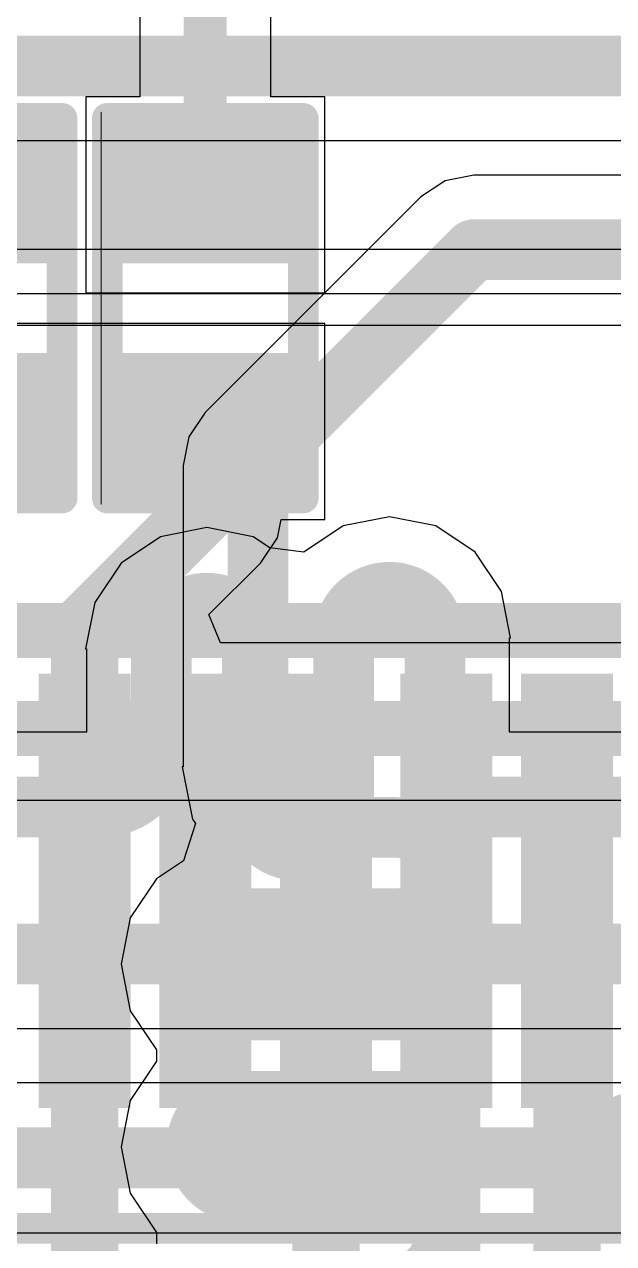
# Model space of a CAD drawing. Header units: inches. Extents: x -3 to 289, y -11 to 89.
# Drawn here: x 75.48 to 77.92, y 31.67 to 36.73 of the extents above; entities that cross this region are included whole.
import ezdxf

# ---------------------------------------------------------------- set-up
doc = ezdxf.new("R2010")
doc.units = ezdxf.units.IN
for name, color, linetype in [('Bottom Layer', 5, 'Continuous'), ('Layer 1', 16, 'Continuous'), ('Layer 2', 76, 'Continuous'), ('Top Layer', 1, 'Continuous'), ('Top Overlay', 2, 'Continuous'), ('Top Paste', 8, 'Continuous'), ('Top Solder', 216, 'Continuous')]:
    doc.layers.add(name, color=color, linetype=linetype)

# ---------------------------------------------------------------- blocks, each defined once
blk = doc.blocks.new('48_TSOP_I_9')
at = {"layer": 'Top Layer'}
for points in [[(-10.5999, 2.6101), (-10.5999, 2.8901), (-8.8999, 2.8901), (-8.8999, 2.6101)], [(-10.5999, 2.1099), (-10.5999, 2.3899), (-8.8999, 2.3899), (-8.8999, 2.1099)], [(-10.5999, 1.6101), (-10.5999, 1.8901), (-8.8999, 1.8901), (-8.8999, 1.6101)], [(-10.5999, 1.1099), (-10.5999, 1.3899), (-8.8999, 1.3899), (-8.8999, 1.1099)], [(-10.5999, 0.6101), (-10.5999, 0.8901), (-8.8999, 0.8901), (-8.8999, 0.6101)]]:
    blk.add_hatch(color=1, dxfattribs=at).paths.add_polyline_path(points)
at = {"layer": 'Top Paste'}
for points in [[(-10.5999, 2.6101), (-10.5999, 2.8901), (-8.8999, 2.8901), (-8.8999, 2.6101)], [(-10.5999, 2.1099), (-10.5999, 2.3899), (-8.8999, 2.3899), (-8.8999, 2.1099)], [(-10.5999, 1.6101), (-10.5999, 1.8901), (-8.8999, 1.8901), (-8.8999, 1.6101)], [(-10.5999, 1.1099), (-10.5999, 1.3899), (-8.8999, 1.3899), (-8.8999, 1.1099)], [(-10.5999, 0.6101), (-10.5999, 0.8901), (-8.8999, 0.8901), (-8.8999, 0.6101)]]:
    blk.add_hatch(color=8, dxfattribs=at).paths.add_polyline_path(points)
at = {"layer": 'Top Solder'}
for points in [[(-10.6507, 2.5593), (-10.6507, 2.9409), (-8.8491, 2.9409), (-8.8491, 2.5593)], [(-10.6507, 2.0591), (-10.6507, 2.4407), (-8.8491, 2.4407), (-8.8491, 2.0591)], [(-10.6507, 1.5593), (-10.6507, 1.9409), (-8.8491, 1.9409), (-8.8491, 1.5593)], [(-10.6507, 1.0591), (-10.6507, 1.4407), (-8.8491, 1.4407), (-8.8491, 1.0591)], [(-10.6507, 0.5593), (-10.6507, 0.9409), (-8.8491, 0.9409), (-8.8491, 0.5593)]]:
    blk.add_hatch(color=216, dxfattribs=at).paths.add_polyline_path(points)
at = {"layer": 'Top Overlay'}
blk.add_lwpolyline([(-8.35, -6.1, 0.127, 0.127, 0), (-8.35, 6.1, 0.127, 0.127, 0)], format="xyseb", dxfattribs=at)
blk = doc.blocks.new('R___0402_44')
at = {"layer": 'Top Layer'}
for points in [[(-0.6985, -0.3175), (-0.6985, 0.3175), (-0.2413, 0.3175), (-0.2413, -0.3175)], [(0.2413, -0.3175), (0.2413, 0.3175), (0.6985, 0.3175), (0.6985, -0.3175)]]:
    blk.add_hatch(color=1, dxfattribs=at).paths.add_polyline_path(points)
at = {"layer": 'Top Paste'}
for points in [[(-0.6985, -0.3175), (-0.6985, 0.3175), (-0.2413, 0.3175), (-0.2413, -0.3175)], [(0.2413, -0.3175), (0.2413, 0.3175), (0.6985, 0.3175), (0.6985, -0.3175)]]:
    blk.add_hatch(color=8, dxfattribs=at).paths.add_polyline_path(points)
at = {"layer": 'Top Solder'}
for points in [[(-0.7535, -0.3725), (-0.7535, 0.3725), (-0.1863, 0.3725), (-0.1863, -0.3725)], [(0.1863, -0.3725), (0.1863, 0.3725), (0.7535, 0.3725), (0.7535, -0.3725)]]:
    blk.add_hatch(color=216, dxfattribs=at).paths.add_polyline_path(points)
at = {"layer": 'Top Overlay'}
for points in [[(-0.7874, -0.4064, 0.127, 0.127, 0), (-0.7874, 0.4064, 0.127, 0.127, 0)], [(0.7874, 0.4064, 0.127, 0.127, 0), (-0.7874, 0.4064, 0.127, 0.127, 0)], [(0.7874, -0.4064, 0.127, 0.127, 0), (0.7874, 0.4064, 0.127, 0.127, 0)], [(0.7874, -0.4064, 0.127, 0.127, 0), (-0.7874, -0.4064, 0.127, 0.127, 0)], [(0.8128, -0.4318, 0.00323, 0.00323, 0), (-0.8128, -0.4318, 0.00323, 0.00323, 0)]]:
    blk.add_lwpolyline(points, format="xyseb", dxfattribs=at)
for points in [[(-0.8191, 0.4064, 0.0635, 0.0635, 1), (-0.7556, 0.4064, 0.0635, 0.0635, 1)], [(-0.8191, 0.4064, 0.0635, 0.0635, 1), (-0.7556, 0.4064, 0.0635, 0.0635, 1)], [(0.7556, 0.4064, 0.0635, 0.0635, 1), (0.8191, 0.4064, 0.0635, 0.0635, 1)], [(0.7556, 0.4064, 0.0635, 0.0635, 1), (0.8191, 0.4064, 0.0635, 0.0635, 1)], [(-0.8191, -0.4064, 0.0635, 0.0635, 1), (-0.7556, -0.4064, 0.0635, 0.0635, 1)], [(-0.8191, -0.4064, 0.0635, 0.0635, 1), (-0.7556, -0.4064, 0.0635, 0.0635, 1)], [(0.7556, -0.4064, 0.0635, 0.0635, 1), (0.8191, -0.4064, 0.0635, 0.0635, 1)], [(0.7556, -0.4064, 0.0635, 0.0635, 1), (0.8191, -0.4064, 0.0635, 0.0635, 1)], [(-0.8136, -0.4318, 0.00161, 0.00161, 1), (-0.812, -0.4318, 0.00161, 0.00161, 1)], [(0.812, -0.4318, 0.00161, 0.00161, 1), (0.8136, -0.4318, 0.00161, 0.00161, 1)]]:
    blk.add_lwpolyline(points, format="xyseb", close=True, dxfattribs=at)
blk = doc.blocks.new('R___0402_58')
at = {"layer": 'Top Layer'}
for points in [[(-0.6985, -0.3175), (-0.6985, 0.3175), (-0.2413, 0.3175), (-0.2413, -0.3175)], [(0.2413, -0.3175), (0.2413, 0.3175), (0.6985, 0.3175), (0.6985, -0.3175)]]:
    blk.add_hatch(color=1, dxfattribs=at).paths.add_polyline_path(points)
at = {"layer": 'Top Paste'}
for points in [[(-0.6985, -0.3175), (-0.6985, 0.3175), (-0.2413, 0.3175), (-0.2413, -0.3175)], [(0.2413, -0.3175), (0.2413, 0.3175), (0.6985, 0.3175), (0.6985, -0.3175)]]:
    blk.add_hatch(color=8, dxfattribs=at).paths.add_polyline_path(points)
at = {"layer": 'Top Solder'}
for points in [[(-0.7535, -0.3725), (-0.7535, 0.3725), (-0.1863, 0.3725), (-0.1863, -0.3725)], [(0.1863, -0.3725), (0.1863, 0.3725), (0.7535, 0.3725), (0.7535, -0.3725)]]:
    blk.add_hatch(color=216, dxfattribs=at).paths.add_polyline_path(points)
at = {"layer": 'Top Overlay'}
for points in [[(-0.7874, -0.4064, 0.127, 0.127, 0), (-0.7874, 0.4064, 0.127, 0.127, 0)], [(0.7874, 0.4064, 0.127, 0.127, 0), (-0.7874, 0.4064, 0.127, 0.127, 0)], [(0.7874, -0.4064, 0.127, 0.127, 0), (0.7874, 0.4064, 0.127, 0.127, 0)], [(0.7874, -0.4064, 0.127, 0.127, 0), (-0.7874, -0.4064, 0.127, 0.127, 0)], [(0.8128, -0.4318, 0.00323, 0.00323, 0), (-0.8128, -0.4318, 0.00323, 0.00323, 0)]]:
    blk.add_lwpolyline(points, format="xyseb", dxfattribs=at)
for points in [[(-0.8191, 0.4064, 0.0635, 0.0635, 1), (-0.7556, 0.4064, 0.0635, 0.0635, 1)], [(-0.8191, 0.4064, 0.0635, 0.0635, 1), (-0.7556, 0.4064, 0.0635, 0.0635, 1)], [(0.7556, 0.4064, 0.0635, 0.0635, 1), (0.8191, 0.4064, 0.0635, 0.0635, 1)], [(0.7556, 0.4064, 0.0635, 0.0635, 1), (0.8191, 0.4064, 0.0635, 0.0635, 1)], [(-0.8191, -0.4064, 0.0635, 0.0635, 1), (-0.7556, -0.4064, 0.0635, 0.0635, 1)], [(-0.8191, -0.4064, 0.0635, 0.0635, 1), (-0.7556, -0.4064, 0.0635, 0.0635, 1)], [(0.7556, -0.4064, 0.0635, 0.0635, 1), (0.8191, -0.4064, 0.0635, 0.0635, 1)], [(0.7556, -0.4064, 0.0635, 0.0635, 1), (0.8191, -0.4064, 0.0635, 0.0635, 1)], [(-0.8136, -0.4318, 0.00161, 0.00161, 1), (-0.812, -0.4318, 0.00161, 0.00161, 1)], [(0.812, -0.4318, 0.00161, 0.00161, 1), (0.8136, -0.4318, 0.00161, 0.00161, 1)]]:
    blk.add_lwpolyline(points, format="xyseb", close=True, dxfattribs=at)

msp = doc.modelspace()

# ---------------------------------------------------------------- linework, layer by layer
at = {"layer": 'Bottom Layer'}
for p, q in [((83.8174, 35.4816), (73.752, 35.4816)), ((68.8151, 33.5125), (83.6361, 33.5125)), ((83.6361, 32.3407), (65.4948, 32.3407)), ((67.0581, 31.7191), (83.6361, 31.7191))]:
    msp.add_line(p, q, dxfattribs=at)
for points in [[(68.9834, 34.2167, 0.2286, 0.2286, 0), (91.5495, 34.2167, 0.2286, 0.2286, 0)], [(68.8151, 33.8103, 0.2286, 0.2286, 0), (91.7178, 33.8103, 0.2286, 0.2286, 0)], [(65.4948, 32.0299, 0.254, 0.254, 0), (85.2854, 32.0299, 0.254, 0.254, 0)]]:
    msp.add_lwpolyline(points, format="xyseb", dxfattribs=at)
at = {"layer": 'Layer 1'}
for p, q in [((74.044, 36.2489), (94.537, 36.2489)), ((77.3404, 36.1059), (77.2219, 36.0823)), ((94.4746, 36.1059), (77.3404, 36.1059)), ((77.2219, 36.0823), (77.1215, 36.0152)), ((77.1215, 36.0152), (76.2268, 35.1204)), ((77.1215, 36.0152), (77.1215, 36.0152)), ((76.2268, 35.1204), (76.1597, 35.02)), ((76.1597, 35.02), (76.1361, 34.9016)), ((76.1361, 34.9016), (76.1361, 34.9016)), ((76.1361, 34.9016), (76.1361, 33.6514)), ((76.1361, 33.6514), (76.1312, 33.6514)), ((76.1312, 33.6514), (76.1743, 33.4349)), ((76.1743, 33.4349), (76.187, 33.4158)), ((76.187, 33.4158), (76.137, 33.262)), ((76.137, 33.262), (76.0256, 33.1875)), ((76.0256, 33.1875), (75.9166, 33.0245)), ((75.9166, 33.0245), (75.8784, 32.8323)), ((75.8784, 32.8323), (75.9166, 32.64)), ((75.9166, 32.64), (76.0256, 32.477)), ((76.0256, 32.477), (76.0256, 32.4306)), ((76.0256, 32.4306), (75.9166, 32.2676)), ((75.9166, 32.2676), (75.8784, 32.0754)), ((75.8784, 32.0754), (75.9166, 31.8831)), ((75.9166, 31.8831), (76.0256, 31.7201)), ((76.0256, 31.7201), (76.0256, 31.6737))]:
    msp.add_line(p, q, dxfattribs=at)
for points in [[(73.9158, 36.5584, 0.2515, 0.2515, 0), (94.7648, 36.5584, 0.2515, 0.2515, 0)], [(76.4456, 34.9016, 0.2515, 0.2515, 0), (77.3404, 35.7964, 0.2515, 0.2515, 0)], [(77.3404, 35.7964, 0.2515, 0.2515, 0), (94.5882, 35.7964, 0.2515, 0.2515, 0)], [(76.4456, 34.7239, 0.2515, 0.2515, 0), (76.4456, 34.9016, 0.2515, 0.2515, 0)], [(76.4456, 33.6514, 0.2515, 0.2515, 0), (76.4456, 34.7239, 0.2515, 0.2515, 0)], [(76.697, 33.4, 0.2515, 0.2515, -0.414214), (76.4456, 33.6514, 0.2515, 0.2515, 0)], [(76.697, 33.4, 0.2515, 0.2515, 0), (77.0201, 33.4, 0.2515, 0.2515, 0)], [(77.0201, 33.4, 0.2515, 0.2515, -1), (77.0201, 33.0215, 0.2515, 0.2515, 0)], [(76.3808, 32.643, 0.2515, 0.2515, -1), (76.3808, 33.0215, 0.2515, 0.2515, 0)], [(76.3808, 33.0215, 0.2515, 0.2515, 0), (77.0201, 33.0215, 0.2515, 0.2515, 0)], [(76.3808, 32.643, 0.2515, 0.2515, 0), (77.0262, 32.643, 0.2515, 0.2515, 0)], [(77.0262, 32.643, 0.2515, 0.2515, -1), (77.0262, 32.2646, 0.2515, 0.2515, 0)], [(76.3808, 31.8861, 0.2515, 0.2515, -1), (76.3808, 32.2646, 0.2515, 0.2515, 0)], [(76.3808, 32.2646, 0.2515, 0.2515, 0), (77.0262, 32.2646, 0.2515, 0.2515, 0)], [(78.0484, 31.8059, 0.2515, 0.2515, -1), (78.0484, 32.1844, 0.2515, 0.2515, 0)], [(76.3808, 31.8861, 0.2515, 0.2515, 0), (77.0262, 31.8861, 0.2515, 0.2515, 0)], [(77.0262, 31.8861, 0.2515, 0.2515, -1), (77.0262, 31.5077, 0.2515, 0.2515, 0)]]:
    msp.add_lwpolyline(points, format="xyseb", dxfattribs=at)
for points in [[(77.2775, 35.7964, 0.1257, 0.1257, 1), (77.4032, 35.7964, 0.1257, 0.1257, 1)], [(77.2775, 35.7964, 0.1257, 0.1257, 1), (77.4032, 35.7964, 0.1257, 0.1257, 1)], [(76.3827, 34.9016, 0.1257, 0.1257, 1), (76.5084, 34.9016, 0.1257, 0.1257, 1)], [(76.3827, 34.9016, 0.1257, 0.1257, 1), (76.5084, 34.9016, 0.1257, 0.1257, 1)], [(76.3827, 34.7239, 0.1257, 0.1257, 1), (76.5084, 34.7239, 0.1257, 0.1257, 1)], [(76.3827, 34.7239, 0.1257, 0.1257, 1), (76.5084, 34.7239, 0.1257, 0.1257, 1)], [(76.3827, 33.6514, 0.1257, 0.1257, 1), (76.5084, 33.6514, 0.1257, 0.1257, 1)], [(76.3827, 33.6514, 0.1257, 0.1257, 1), (76.5084, 33.6514, 0.1257, 0.1257, 1)], [(76.6342, 33.4, 0.1257, 0.1257, 1), (76.7599, 33.4, 0.1257, 0.1257, 1)], [(76.6342, 33.4, 0.1257, 0.1257, 1), (76.7599, 33.4, 0.1257, 0.1257, 1)], [(76.9572, 33.4, 0.1257, 0.1257, 1), (77.0829, 33.4, 0.1257, 0.1257, 1)], [(76.9572, 33.4, 0.1257, 0.1257, 1), (77.0829, 33.4, 0.1257, 0.1257, 1)], [(76.3179, 33.0215, 0.1257, 0.1257, 1), (76.4437, 33.0215, 0.1257, 0.1257, 1)], [(76.3179, 33.0215, 0.1257, 0.1257, 1), (76.4437, 33.0215, 0.1257, 0.1257, 1)], [(76.9572, 33.0215, 0.1257, 0.1257, 1), (77.0829, 33.0215, 0.1257, 0.1257, 1)], [(76.9572, 33.0215, 0.1257, 0.1257, 1), (77.0829, 33.0215, 0.1257, 0.1257, 1)], [(76.3179, 32.643, 0.1257, 0.1257, 1), (76.4437, 32.643, 0.1257, 0.1257, 1)], [(76.3179, 32.643, 0.1257, 0.1257, 1), (76.4437, 32.643, 0.1257, 0.1257, 1)], [(76.9633, 32.643, 0.1257, 0.1257, 1), (77.089, 32.643, 0.1257, 0.1257, 1)], [(76.9633, 32.643, 0.1257, 0.1257, 1), (77.089, 32.643, 0.1257, 0.1257, 1)], [(76.3179, 32.2646, 0.1257, 0.1257, 1), (76.4437, 32.2646, 0.1257, 0.1257, 1)], [(76.3179, 32.2646, 0.1257, 0.1257, 1), (76.4437, 32.2646, 0.1257, 0.1257, 1)], [(76.9633, 32.2646, 0.1257, 0.1257, 1), (77.089, 32.2646, 0.1257, 0.1257, 1)], [(76.9633, 32.2646, 0.1257, 0.1257, 1), (77.089, 32.2646, 0.1257, 0.1257, 1)], [(76.3179, 31.8861, 0.1257, 0.1257, 1), (76.4437, 31.8861, 0.1257, 0.1257, 1)], [(76.3179, 31.8861, 0.1257, 0.1257, 1), (76.4437, 31.8861, 0.1257, 0.1257, 1)], [(76.9633, 31.8861, 0.1257, 0.1257, 1), (77.089, 31.8861, 0.1257, 0.1257, 1)], [(76.9633, 31.8861, 0.1257, 0.1257, 1), (77.089, 31.8861, 0.1257, 0.1257, 1)]]:
    msp.add_lwpolyline(points, format="xyseb", close=True, dxfattribs=at)
at = {"layer": 'Layer 2'}
for p, q in [((94.6875, 35.7964), (72.1249, 35.7964)), ((73.7717, 35.6151), (94.5062, 35.6151)), ((76.2339, 34.6434), (76.0416, 34.6052)), ((76.4261, 34.6052), (76.2339, 34.6434)), ((76.7985, 34.6506), (76.6355, 34.5417)), ((76.9908, 34.6888), (76.7985, 34.6506)), ((77.1831, 34.6506), (76.9908, 34.6888)), ((77.346, 34.5417), (77.1831, 34.6506)), ((76.0416, 34.6052), (75.8786, 34.4963)), ((76.4946, 34.5594), (76.4261, 34.6052)), ((76.6355, 34.5417), (76.4946, 34.5594)), ((77.455, 34.3787), (77.346, 34.5417)), ((75.8786, 34.4963), (75.7697, 34.3333)), ((77.4932, 34.1864), (77.455, 34.3787)), ((75.7697, 34.3333), (75.7315, 34.141)), ((77.4895, 33.7945), (77.4895, 34.1864)), ((77.4895, 34.1864), (77.4932, 34.1864)), ((75.7315, 34.141), (75.7352, 34.141)), ((75.7352, 34.141), (75.7352, 33.7945)), ((75.7352, 33.7945), (74.4238, 33.7945)), ((88.582, 33.7945), (77.4895, 33.7945)), ((72.6876, 32.5659), (87.8548, 32.5659))]:
    msp.add_line(p, q, dxfattribs=at)
for points in [[(76.8016, 34.1864, 0.2515, 0.2515, -1), (77.18, 34.1864, 0.2515, 0.2515, 0)], [(76.0446, 34.141, 0.2515, 0.2515, -1), (76.4231, 34.141, 0.2515, 0.2515, 0)], [(76.8016, 33.4939, 0.2515, 0.2515, 0), (76.8016, 34.1864, 0.2515, 0.2515, 0)], [(77.18, 33.7364, 0.2515, 0.2515, 0), (77.18, 34.1864, 0.2515, 0.2515, 0)], [(76.0446, 33.7364, 0.2515, 0.2515, 0), (76.0446, 34.141, 0.2515, 0.2515, 0)], [(76.4231, 33.4939, 0.2515, 0.2515, 0), (76.4231, 34.141, 0.2515, 0.2515, 0)], [(76.0446, 33.7364, 0.2515, 0.2515, -0.414214), (75.7932, 33.485, 0.2515, 0.2515, 0)], [(77.4315, 33.485, 0.2515, 0.2515, -0.414214), (77.18, 33.7364, 0.2515, 0.2515, 0)], [(74.8204, 33.485, 0.2515, 0.2515, 0), (75.7932, 33.485, 0.2515, 0.2515, 0)], [(76.8016, 33.4939, 0.2515, 0.2515, -1), (76.4231, 33.4939, 0.2515, 0.2515, 0)], [(77.4315, 33.485, 0.2515, 0.2515, 0), (77.9357, 33.485, 0.2515, 0.2515, 0)], [(77.9357, 33.485, 0.2515, 0.2515, 0), (88.5821, 33.485, 0.2515, 0.2515, 0)], [(72.6876, 32.8754, 0.2515, 0.2515, 0), (87.983, 32.8754, 0.2515, 0.2515, 0)]]:
    msp.add_lwpolyline(points, format="xyseb", dxfattribs=at)
for points in [[(76.7387, 34.1864, 0.1257, 0.1257, 1), (76.8644, 34.1864, 0.1257, 0.1257, 1)], [(76.7387, 34.1864, 0.1257, 0.1257, 1), (76.8644, 34.1864, 0.1257, 0.1257, 1)], [(77.1172, 34.1864, 0.1257, 0.1257, 1), (77.2429, 34.1864, 0.1257, 0.1257, 1)], [(77.1172, 34.1864, 0.1257, 0.1257, 1), (77.2429, 34.1864, 0.1257, 0.1257, 1)], [(75.9818, 34.141, 0.1257, 0.1257, 1), (76.1075, 34.141, 0.1257, 0.1257, 1)], [(75.9818, 34.141, 0.1257, 0.1257, 1), (76.1075, 34.141, 0.1257, 0.1257, 1)], [(76.3602, 34.141, 0.1257, 0.1257, 1), (76.486, 34.141, 0.1257, 0.1257, 1)], [(76.3602, 34.141, 0.1257, 0.1257, 1), (76.486, 34.141, 0.1257, 0.1257, 1)], [(75.9818, 33.7364, 0.1257, 0.1257, 1), (76.1075, 33.7364, 0.1257, 0.1257, 1)], [(75.9818, 33.7364, 0.1257, 0.1257, 1), (76.1075, 33.7364, 0.1257, 0.1257, 1)], [(77.1172, 33.7364, 0.1257, 0.1257, 1), (77.2429, 33.7364, 0.1257, 0.1257, 1)], [(77.1172, 33.7364, 0.1257, 0.1257, 1), (77.2429, 33.7364, 0.1257, 0.1257, 1)], [(75.7303, 33.485, 0.1257, 0.1257, 1), (75.856, 33.485, 0.1257, 0.1257, 1)], [(75.7303, 33.485, 0.1257, 0.1257, 1), (75.856, 33.485, 0.1257, 0.1257, 1)], [(76.3602, 33.4939, 0.1257, 0.1257, 1), (76.486, 33.4939, 0.1257, 0.1257, 1)], [(76.3602, 33.4939, 0.1257, 0.1257, 1), (76.486, 33.4939, 0.1257, 0.1257, 1)], [(76.7387, 33.4939, 0.1257, 0.1257, 1), (76.8644, 33.4939, 0.1257, 0.1257, 1)], [(76.7387, 33.4939, 0.1257, 0.1257, 1), (76.8644, 33.4939, 0.1257, 0.1257, 1)], [(77.3686, 33.485, 0.1257, 0.1257, 1), (77.4943, 33.485, 0.1257, 0.1257, 1)], [(77.3686, 33.485, 0.1257, 0.1257, 1), (77.4943, 33.485, 0.1257, 0.1257, 1)], [(77.8728, 33.485, 0.1257, 0.1257, 1), (77.9985, 33.485, 0.1257, 0.1257, 1)], [(77.8728, 33.485, 0.1257, 0.1257, 1), (77.9985, 33.485, 0.1257, 0.1257, 1)]]:
    msp.add_lwpolyline(points, format="xyseb", close=True, dxfattribs=at)
at = {"layer": 'Top Layer'}
for p, q in [((75.9555, 37.1289), (75.9555, 36.4299)), ((76.4993, 36.4299), (76.4993, 37.1069)), ((75.9555, 36.4299), (75.7321, 36.4299)), ((75.7321, 36.4299), (75.7321, 35.6171)), ((76.7227, 36.4299), (76.4993, 36.4299)), ((76.7227, 35.6171), (76.7227, 36.4299)), ((75.7321, 35.6171), (76.7227, 35.6171)), ((75.7227, 35.4901), (74.7321, 35.4901)), ((75.7321, 35.4901), (75.7227, 35.4901)), ((75.7227, 35.4901), (75.7227, 35.4901)), ((75.8497, 35.4901), (75.7321, 35.4901)), ((75.7321, 35.4901), (75.7321, 35.4901)), ((76.7227, 35.4901), (75.8497, 35.4901)), ((76.7227, 34.6773), (76.7227, 35.4901)), ((76.5265, 34.6017), (76.5415, 34.6773)), ((76.5415, 34.6773), (76.7227, 34.6773)), ((76.4563, 34.4966), (76.5265, 34.6017)), ((76.2424, 34.2828), (76.4563, 34.4966)), ((76.291, 34.1654), (76.2424, 34.2828)), ((76.9096, 34.1654), (76.291, 34.1654)), ((77.5452, 34.1654), (76.9096, 34.1654)), ((76.9096, 34.1654), (76.9096, 34.1654)), ((77.9096, 34.1654), (77.5452, 34.1654)), ((77.5452, 34.1654), (77.5452, 34.1654)), ((78.5452, 34.1654), (77.9096, 34.1654)), ((77.9096, 34.1654), (77.9096, 34.1654))]:
    msp.add_line(p, q, dxfattribs=at)
for points in [[(76.2274, 36.0235, 0.1778, 0.1778, 0), (76.2274, 37.5026, 0.1778, 0.1778, 0)], [(76.2274, 34.7255, 0.2794, 0.2794, 0), (76.2274, 35.0837, 0.2794, 0.2794, 0)], [(75.7275, 34.2257, 0.2794, 0.2794, 0), (76.2274, 34.7255, 0.2794, 0.2794, 0)], [(75.7275, 31.3255, 0.2794, 0.2794, 0), (75.7275, 34.2257, 0.2794, 0.2794, 0)], [(76.7275, 31.2311, 0.2794, 0.2794, 0), (76.7275, 33.1376, 0.2794, 0.2794, 0)], [(77.2277, 30.9653, 0.2794, 0.2794, 0), (77.2277, 33.1376, 0.2794, 0.2794, 0)], [(77.7275, 30.7795, 0.2794, 0.2794, 0), (77.7275, 33.1376, 0.2794, 0.2794, 0)]]:
    msp.add_lwpolyline(points, format="xyseb", dxfattribs=at)
for points in [[(76.183, 36.0235, 0.0889, 0.0889, 1), (76.2719, 36.0235, 0.0889, 0.0889, 1)], [(76.1576, 35.0837, 0.1397, 0.1397, 1), (76.2973, 35.0837, 0.1397, 0.1397, 1)], [(76.1576, 34.7255, 0.1397, 0.1397, 1), (76.2973, 34.7255, 0.1397, 0.1397, 1)], [(76.1576, 34.7255, 0.1397, 0.1397, 1), (76.2973, 34.7255, 0.1397, 0.1397, 1)], [(75.6577, 34.2257, 0.1397, 0.1397, 1), (75.7974, 34.2257, 0.1397, 0.1397, 1)], [(75.6577, 34.2257, 0.1397, 0.1397, 1), (75.7974, 34.2257, 0.1397, 0.1397, 1)], [(76.6577, 33.1376, 0.1397, 0.1397, 1), (76.7974, 33.1376, 0.1397, 0.1397, 1)], [(77.1578, 33.1376, 0.1397, 0.1397, 1), (77.2975, 33.1376, 0.1397, 0.1397, 1)], [(77.6577, 33.1376, 0.1397, 0.1397, 1), (77.7974, 33.1376, 0.1397, 0.1397, 1)]]:
    msp.add_lwpolyline(points, format="xyseb", close=True, dxfattribs=at)

# ---------------------------------------------------------------- block references
at = {"rotation": 270}
for name, p in [('R___0402_58', (75.2274, 35.5536)), ('R___0402_44', (76.2274, 35.5536)), ('48_TSOP_I_9', (74.9775, 23.3877))]:
    msp.add_blockref(name, p, dxfattribs=at)

doc.saveas('drawing.dxf')
